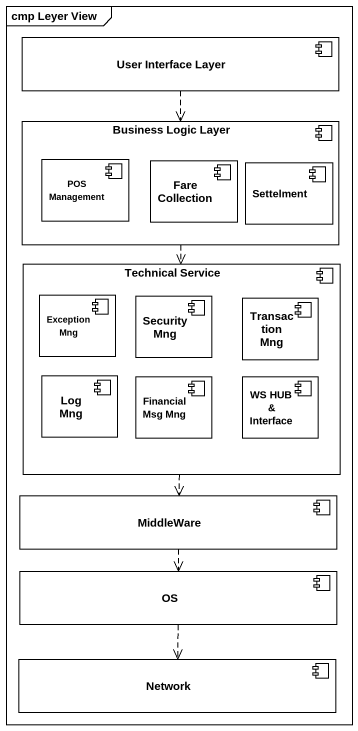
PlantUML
@startuml
mainframe cmp Leyer View
component "User Interface Layer" as User_Interface_Layer
component "Business Logic Layer" as Business_Logic_Layer {
  component "POS Management" as POS_Management
  component "Fare Collection" as Fare_Collection
  component Settelment
}
component "Technical Service" as Technical_Service {
  component "Exception Mng" as Exception_Mng
  component "Security Mng" as Security_Mng
  component "Transaction Mng" as Transaction_Mng
  component "Log Mng" as Log_Mng
  component "Financial Msg Mng" as Financial_Msg_Mng
  component "WS HUB & Interface" as WS_HUB_Interface
}
component MiddleWare
component OS
component "Network" as Network_
User_Interface_Layer ..> Business_Logic_Layer
Business_Logic_Layer ..> Technical_Service
Technical_Service ..> MiddleWare
MiddleWare ..> OS
OS ..> Network_
@enduml
